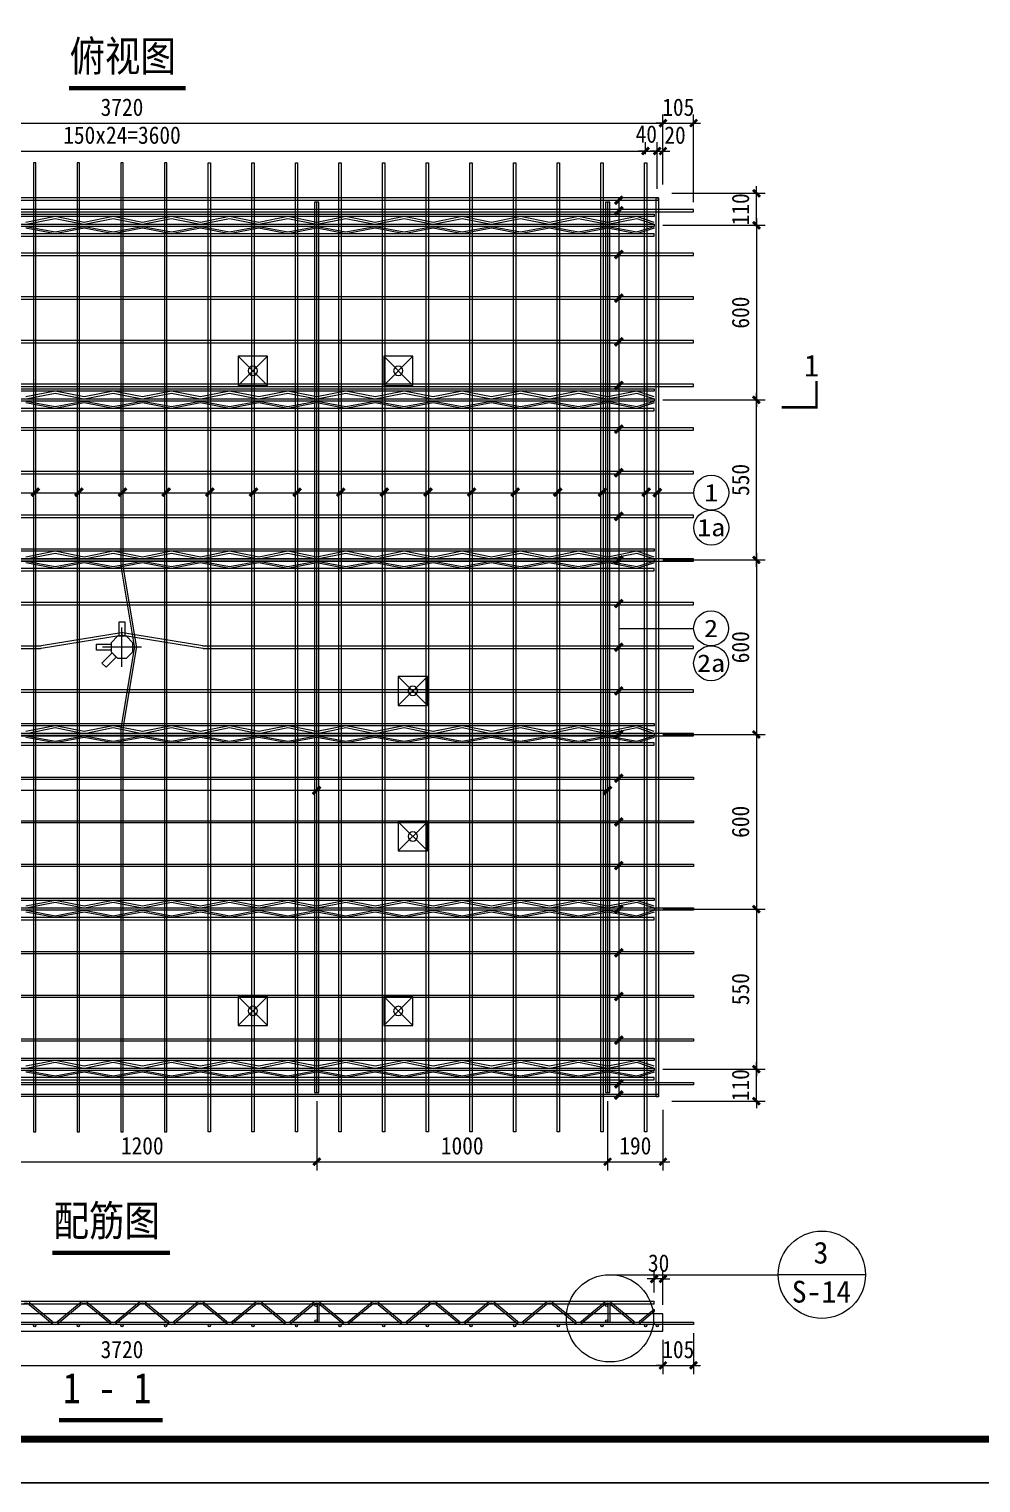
# Model space of a CAD drawing. Header units: millimetres. Extents: x 0 to 31486, y -384 to 8910.
# Drawn here: x 3027 to 6300, y 0 to 4996 of the extents above; entities that cross this region are included whole.
import ezdxf
from ezdxf.enums import TextEntityAlignment as Align

# ---------------------------------------------------------------- set-up
doc = ezdxf.new("R2010")
doc.units = ezdxf.units.MM
doc.linetypes.add('ACAD_ISO10W100', pattern=[18, 12, -3, 0, -3])
for name, color, linetype in [('DBD6X-1##长度', 4, 'Continuous'), ('EQUIP-照明', 3, 'Continuous'), ('S-DETL-TEXT', 7, 'Continuous'), ('YZ-下划线', 1, 'ACAD_ISO10W100'), ('YZ-标题文字', 2, 'Continuous'), ('YZ-索引图号', 3, 'Continuous'), ('图框2', 1, 'Continuous'), ('图框线', 7, 'Continuous'), ('桁架', 4, 'Continuous'), ('钢筋', 7, 'Continuous')]:
    doc.layers.add(name, color=color, linetype=linetype)
for name, color, linetype, lineweight in [('PUB_DIM', 3, 'Continuous', 15), ('YG-标注', 151, 'Continuous', 15), ('YZ-符号', 96, 'Continuous', 9), ('墙板支撑', 7, 'Continuous', 15), ('文字标注', 7, 'Continuous', 15), ('轮廓线', 2, 'Continuous', 13)]:
    doc.layers.add(name, color=color, linetype=linetype, lineweight=lineweight)
doc.styles.add('YG-样式 2', font='simhei.ttf')
doc.styles.add('YZ-样式 1', font='simhei.ttf', dxfattribs={"width": 0.85})
doc.styles.add('YZ-样式 2', font='simhei.ttf', dxfattribs={"width": 0.9})
doc.dimstyles.new('YZ-30', dxfattribs={"dimscale": 30, "dimtxt": 2, "dimasz": 0.8, "dimexe": 1, "dimexo": 1, "dimgap": 0.8, "dimtad": 1, "dimdec": 0, "dimzin": 1, "dimdsep": 46, "dimtxsty": 'YZ-样式 2', "dimblk": 'ARCHTICK', "dimcen": 250, "dimdle": 0.8, "dimclrd": 151, "dimclre": 151, "dimclrt": 7, "dimazin": 0, "dimtfac": 1, "dimtdec": 0, "dimtix": 1, "dimtmove": 2, "dimatfit": 2, "dimldrblk": 'ARCHTICK', "dimfxl": 1, "dimlwd": 9, "dimlwe": 9, "dimarcsym": 0})

# ---------------------------------------------------------------- blocks, each defined once
blk = doc.blocks.new('_ArchTick')
at = {"color": 0, "linetype": 'ByBlock', "const_width": 0.4}
blk.add_lwpolyline([(-0.5, -0.5), (0.5, 0.5)], dxfattribs=at)
blk = doc.blocks.new('*D37')
at = {"layer": 'DBD6X-1##长度', "color": 151, "lineweight": 9, "ltscale": 30, "transparency": 16777216}
for p, q in [((1486.9, 4461.9), (1486.9, 4703)), ((5206.9, 4461.9), (5206.9, 4703)), ((1462.9, 4673), (5230.9, 4673))]:
    blk.add_line(p, q, dxfattribs=at)
at = {"layer": 'Defpoints', "color": 0, "ltscale": 30, "transparency": 16777216}
for p in [(5206.9, 4673), (1486.9, 4431.9), (5206.9, 4431.9)]:
    blk.add_point(p, dxfattribs=at)
at = {"layer": 'DBD6X-1##长度', "color": 151, "lineweight": 9, "ltscale": 30, "transparency": 16777216, "xscale": 24, "yscale": 24, "zscale": 24, "rotation": 180}
blk.add_blockref('_ArchTick', (1486.9, 4673), dxfattribs=at)
at = {"layer": 'DBD6X-1##长度', "color": 151, "lineweight": 9, "ltscale": 30, "transparency": 16777216, "xscale": 24, "yscale": 24, "zscale": 24}
blk.add_blockref('_ArchTick', (5206.9, 4673), dxfattribs=at)
at = {"layer": 'DBD6X-1##长度', "color": 7, "lineweight": 9, "ltscale": 30, "transparency": 16777216, "insert": (3346.9, 4727.4), "char_height": 60, "attachment_point": 5, "style": 'YZ-样式 2'}
blk.add_mtext('3720', dxfattribs=at)
blk = doc.blocks.new('*D38')
at = {"layer": 'Defpoints', "color": 0, "ltscale": 30, "transparency": 16777216}
for p in [(5311.9, 4673), (5206.9, 4431.9), (5311.9, 4371.9)]:
    blk.add_point(p, dxfattribs=at)
at = {"layer": '钢筋', "color": 151, "lineweight": 9, "ltscale": 30, "transparency": 16777216}
for p, q in [((5206.9, 4461.9), (5206.9, 4703)), ((5311.9, 4401.9), (5311.9, 4703)), ((5206.9, 4673), (5182.9, 4673)), ((5206.9, 4673), (5311.9, 4673)), ((5311.9, 4673), (5335.9, 4673))]:
    blk.add_line(p, q, dxfattribs=at)
at = {"layer": '钢筋', "color": 151, "lineweight": 9, "ltscale": 30, "transparency": 16777216, "xscale": 24, "yscale": 24, "zscale": 24}
blk.add_blockref('_ArchTick', (5206.9, 4673), dxfattribs=at)
at = {"layer": '钢筋', "color": 151, "lineweight": 9, "ltscale": 30, "transparency": 16777216, "xscale": 24, "yscale": 24, "zscale": 24, "rotation": 180}
blk.add_blockref('_ArchTick', (5311.9, 4673), dxfattribs=at)
at = {"layer": '钢筋', "color": 7, "ltscale": 30, "transparency": 16777216, "insert": (5259.4, 4727.4), "char_height": 60, "attachment_point": 5, "style": 'YZ-样式 2'}
blk.add_mtext('105', dxfattribs=at)
blk = doc.blocks.new('*D39')
at = {"layer": 'Defpoints', "color": 0, "ltscale": 30, "transparency": 16777216}
for p in [(5186.9, 4577.2), (5146.9, 4536.9), (5186.9, 4416.9)]:
    blk.add_point(p, dxfattribs=at)
at = {"layer": '钢筋', "color": 151, "lineweight": 9, "ltscale": 30, "transparency": 16777216}
for p, q in [((5146.9, 4566.9), (5146.9, 4607.2)), ((5186.9, 4446.9), (5186.9, 4607.2)), ((5146.9, 4577.2), (5122.9, 4577.2)), ((5146.9, 4577.2), (5186.9, 4577.2)), ((5186.9, 4577.2), (5210.9, 4577.2))]:
    blk.add_line(p, q, dxfattribs=at)
at = {"layer": '钢筋', "color": 151, "lineweight": 9, "ltscale": 30, "transparency": 16777216, "xscale": 24, "yscale": 24, "zscale": 24}
blk.add_blockref('_ArchTick', (5146.9, 4577.2), dxfattribs=at)
at = {"layer": '钢筋', "color": 151, "lineweight": 9, "ltscale": 30, "transparency": 16777216, "xscale": 24, "yscale": 24, "zscale": 24, "rotation": 180}
blk.add_blockref('_ArchTick', (5186.9, 4577.2), dxfattribs=at)
at = {"layer": '钢筋', "color": 7, "ltscale": 30, "transparency": 16777216, "insert": (5149.5, 4635.2), "char_height": 60, "attachment_point": 5, "style": 'YZ-样式 2'}
blk.add_mtext('40', dxfattribs=at)
blk = doc.blocks.new('*D40')
at = {"layer": 'Defpoints', "color": 0, "ltscale": 30, "transparency": 16777216}
for p in [(5146.9, 4577.2), (1546.9, 4536.9), (5146.9, 4536.9)]:
    blk.add_point(p, dxfattribs=at)
at = {"layer": '钢筋', "color": 151, "lineweight": 9, "ltscale": 30, "transparency": 16777216}
for p, q in [((1546.9, 4566.9), (1546.9, 4607.2)), ((5146.9, 4566.9), (5146.9, 4607.2)), ((1522.9, 4577.2), (5170.9, 4577.2))]:
    blk.add_line(p, q, dxfattribs=at)
at = {"layer": '钢筋', "color": 151, "lineweight": 9, "ltscale": 30, "transparency": 16777216, "xscale": 24, "yscale": 24, "zscale": 24, "rotation": 180}
blk.add_blockref('_ArchTick', (1546.9, 4577.2), dxfattribs=at)
at = {"layer": '钢筋', "color": 151, "lineweight": 9, "ltscale": 30, "transparency": 16777216, "xscale": 24, "yscale": 24, "zscale": 24}
blk.add_blockref('_ArchTick', (5146.9, 4577.2), dxfattribs=at)
at = {"layer": '钢筋', "color": 7, "ltscale": 30, "transparency": 16777216, "insert": (3346.9, 4631.5), "char_height": 60, "attachment_point": 5, "style": 'YZ-样式 2'}
blk.add_mtext('150x24=3600', dxfattribs=at)
blk = doc.blocks.new('*D41')
at = {"layer": 'Defpoints', "color": 0, "ltscale": 30, "transparency": 16777216}
for p in [(5176.9, 4321.9), (5176.9, 3721.9), (5528, 3721.9)]:
    blk.add_point(p, dxfattribs=at)
at = {"layer": 'YG-标注', "color": 151, "lineweight": 9, "ltscale": 30, "transparency": 16777216}
for p, q in [((5206.9, 4321.9), (5558, 4321.9)), ((5528, 4345.9), (5528, 3697.9)), ((5206.9, 3721.9), (5558, 3721.9))]:
    blk.add_line(p, q, dxfattribs=at)
at = {"layer": 'YG-标注', "color": 151, "lineweight": 9, "ltscale": 30, "transparency": 16777216, "xscale": 24, "yscale": 24, "zscale": 24}
for p, rotation in [((5528, 4321.9), 90), ((5528, 3721.9), 270)]:
    blk.add_blockref('_ArchTick', p, dxfattribs=dict(at, rotation=rotation))
at = {"layer": 'YG-标注', "color": 7, "lineweight": 9, "ltscale": 30, "transparency": 16777216, "insert": (5473.6, 4021.9), "char_height": 60, "attachment_point": 5, "rotation": 90, "style": 'YZ-样式 2'}
blk.add_mtext('600', dxfattribs=at)
blk = doc.blocks.new('*D42')
at = {"layer": 'Defpoints', "color": 0, "ltscale": 30, "transparency": 16777216}
for p in [(5176.9, 1421.9), (5528, 1421.9), (5206.9, 1311.9)]:
    blk.add_point(p, dxfattribs=at)
at = {"layer": '钢筋', "color": 151, "lineweight": 9, "ltscale": 30, "transparency": 16777216}
for p, q in [((5206.9, 1421.9), (5558, 1421.9)), ((5528, 1421.9), (5528, 1445.9)), ((5528, 1311.9), (5528, 1421.9)), ((5236.9, 1311.9), (5558, 1311.9)), ((5528, 1311.9), (5528, 1287.9))]:
    blk.add_line(p, q, dxfattribs=at)
at = {"layer": '钢筋', "color": 151, "lineweight": 9, "ltscale": 30, "transparency": 16777216, "xscale": 24, "yscale": 24, "zscale": 24}
for p, rotation in [((5528, 1421.9), 270), ((5528, 1311.9), 90)]:
    blk.add_blockref('_ArchTick', p, dxfattribs=dict(at, rotation=rotation))
at = {"layer": '钢筋', "color": 7, "ltscale": 30, "transparency": 16777216, "insert": (5473.6, 1366.9), "char_height": 60, "attachment_point": 5, "rotation": 90, "style": 'YZ-样式 2'}
blk.add_mtext('110', dxfattribs=at)
blk = doc.blocks.new('*D43')
at = {"layer": 'Defpoints', "color": 0, "ltscale": 30, "transparency": 16777216}
for p in [(5176.9, 3171.9), (5176.9, 2571.9), (5528, 2571.9)]:
    blk.add_point(p, dxfattribs=at)
at = {"layer": '钢筋', "color": 151, "lineweight": 9, "ltscale": 30, "transparency": 16777216}
for p, q in [((5206.9, 3171.9), (5558, 3171.9)), ((5528, 3195.9), (5528, 2547.9)), ((5206.9, 2571.9), (5558, 2571.9))]:
    blk.add_line(p, q, dxfattribs=at)
at = {"layer": '钢筋', "color": 151, "lineweight": 9, "ltscale": 30, "transparency": 16777216, "xscale": 24, "yscale": 24, "zscale": 24}
for p, rotation in [((5528, 3171.9), 90), ((5528, 2571.9), 270)]:
    blk.add_blockref('_ArchTick', p, dxfattribs=dict(at, rotation=rotation))
at = {"layer": '钢筋', "color": 7, "ltscale": 30, "transparency": 16777216, "insert": (5473.6, 2871.9), "char_height": 60, "attachment_point": 5, "rotation": 90, "style": 'YZ-样式 2'}
blk.add_mtext('600', dxfattribs=at)
blk = doc.blocks.new('*D44')
at = {"layer": 'Defpoints', "color": 0, "ltscale": 30, "transparency": 16777216}
for p in [(5176.9, 2571.9), (5176.9, 1971.9), (5528, 1971.9)]:
    blk.add_point(p, dxfattribs=at)
at = {"layer": '钢筋', "color": 151, "lineweight": 9, "ltscale": 30, "transparency": 16777216}
for p, q in [((5206.9, 2571.9), (5558, 2571.9)), ((5528, 2595.9), (5528, 1947.9)), ((5206.9, 1971.9), (5558, 1971.9))]:
    blk.add_line(p, q, dxfattribs=at)
at = {"layer": '钢筋', "color": 151, "lineweight": 9, "ltscale": 30, "transparency": 16777216, "xscale": 24, "yscale": 24, "zscale": 24}
for p, rotation in [((5528, 2571.9), 90), ((5528, 1971.9), 270)]:
    blk.add_blockref('_ArchTick', p, dxfattribs=dict(at, rotation=rotation))
at = {"layer": '钢筋', "color": 7, "ltscale": 30, "transparency": 16777216, "insert": (5473.6, 2271.9), "char_height": 60, "attachment_point": 5, "rotation": 90, "style": 'YZ-样式 2'}
blk.add_mtext('600', dxfattribs=at)
blk = doc.blocks.new('*D45')
at = {"layer": 'Defpoints', "color": 0, "ltscale": 30, "transparency": 16777216}
for p in [(5176.9, 1971.9), (5176.9, 1421.9), (5528, 1421.9)]:
    blk.add_point(p, dxfattribs=at)
at = {"layer": '钢筋', "color": 151, "lineweight": 9, "ltscale": 30, "transparency": 16777216}
for p, q in [((5206.9, 1971.9), (5558, 1971.9)), ((5528, 1995.9), (5528, 1397.9)), ((5206.9, 1421.9), (5558, 1421.9))]:
    blk.add_line(p, q, dxfattribs=at)
at = {"layer": '钢筋', "color": 151, "lineweight": 9, "ltscale": 30, "transparency": 16777216, "xscale": 24, "yscale": 24, "zscale": 24}
for p, rotation in [((5528, 1971.9), 90), ((5528, 1421.9), 270)]:
    blk.add_blockref('_ArchTick', p, dxfattribs=dict(at, rotation=rotation))
at = {"layer": '钢筋', "color": 7, "ltscale": 30, "transparency": 16777216, "insert": (5473.6, 1696.9), "char_height": 60, "attachment_point": 5, "rotation": 90, "style": 'YZ-样式 2'}
blk.add_mtext('550', dxfattribs=at)
blk = doc.blocks.new('*D46')
at = {"layer": 'Defpoints', "color": 0, "ltscale": 30, "transparency": 16777216}
for p in [(5206.9, 4431.9), (5528, 4431.9), (5176.9, 4321.9)]:
    blk.add_point(p, dxfattribs=at)
at = {"layer": '钢筋', "color": 151, "lineweight": 9, "ltscale": 30, "transparency": 16777216}
for p, q in [((5528, 4431.9), (5528, 4455.9)), ((5236.9, 4431.9), (5558, 4431.9)), ((5528, 4321.9), (5528, 4431.9)), ((5206.9, 4321.9), (5558, 4321.9)), ((5528, 4321.9), (5528, 4297.9))]:
    blk.add_line(p, q, dxfattribs=at)
at = {"layer": '钢筋', "color": 151, "lineweight": 9, "ltscale": 30, "transparency": 16777216, "xscale": 24, "yscale": 24, "zscale": 24}
for p, rotation in [((5528, 4431.9), 270), ((5528, 4321.9), 90)]:
    blk.add_blockref('_ArchTick', p, dxfattribs=dict(at, rotation=rotation))
at = {"layer": '钢筋', "color": 7, "ltscale": 30, "transparency": 16777216, "insert": (5473.6, 4376.9), "char_height": 60, "attachment_point": 5, "rotation": 90, "style": 'YZ-样式 2'}
blk.add_mtext('110', dxfattribs=at)
blk = doc.blocks.new('A$C7C4453D7')
at = {"color": 3, "lineweight": 15, "xscale": -80, "yscale": 80, "zscale": 80, "rotation": 180}
blk.add_blockref('_ArchTick', (0, 0), dxfattribs=at)
blk = doc.blocks.new('*D50')
at = {"layer": 'Defpoints', "color": 0, "ltscale": 30, "transparency": 16777216}
for p in [(5206.9, 4577.2), (5186.9, 4416.9), (5206.9, 4431.9)]:
    blk.add_point(p, dxfattribs=at)
at = {"layer": '钢筋', "color": 151, "lineweight": 9, "ltscale": 30, "transparency": 16777216}
for p, q in [((5186.9, 4446.9), (5186.9, 4607.2)), ((5206.9, 4461.9), (5206.9, 4607.2)), ((5186.9, 4577.2), (5162.9, 4577.2)), ((5186.9, 4577.2), (5206.9, 4577.2)), ((5206.9, 4577.2), (5230.9, 4577.2))]:
    blk.add_line(p, q, dxfattribs=at)
at = {"layer": '钢筋', "color": 151, "lineweight": 9, "ltscale": 30, "transparency": 16777216, "xscale": 24, "yscale": 24, "zscale": 24}
blk.add_blockref('_ArchTick', (5186.9, 4577.2), dxfattribs=at)
at = {"layer": '钢筋', "color": 151, "lineweight": 9, "ltscale": 30, "transparency": 16777216, "xscale": 24, "yscale": 24, "zscale": 24, "rotation": 180}
blk.add_blockref('_ArchTick', (5206.9, 4577.2), dxfattribs=at)
at = {"layer": '钢筋', "color": 7, "ltscale": 30, "transparency": 16777216, "insert": (5248.2, 4631.5), "char_height": 60, "attachment_point": 5, "style": 'YZ-样式 2'}
blk.add_mtext('20', dxfattribs=at)
blk = doc.blocks.new('A$C04E44E2E')
at = {"layer": '桁架', "color": 4, "lineweight": 9}
for p, q in [((-3660, 38), (0, 38)), ((0, 30), (-3660, 30)), ((-3660, 4), (0, 4)), ((-2060, 30), (-2160, 10)), ((-2159.1, 4), (-2060, 23.7)), ((-1960, 10), (-2060, 30)), ((-2060, 23.7), (-1960.9, 4)), ((-1960.9, 4), (-1959.3, 4)), ((-1860, 30), (-1960, 10)), ((-1959.3, 4), (-1860, 23.7)), ((-1760, 10), (-1860, 30)), ((-1860, 23.7), (-1760.9, 4)), ((-1760.9, 4), (-1759.1, 4)), ((-1660, 30), (-1760, 10)), ((-1759.1, 4), (-1660, 23.7)), ((-1560, 10), (-1660, 30)), ((-1660, 23.7), (-1560.9, 4)), ((-1560.9, 4), (-1559.1, 4)), ((-1460, 30), (-1560, 10)), ((-1559.1, 4), (-1460, 23.7)), ((-1360, 10), (-1460, 30)), ((-1460, 23.7), (-1360.9, 4)), ((-1360.9, 4), (-1359.1, 4)), ((-1260, 30), (-1360, 10)), ((-1359.1, 4), (-1260, 23.7)), ((-1160, 10), (-1260, 30)), ((-1260, 23.7), (-1160.9, 4)), ((-1160.9, 4), (-1159.1, 4)), ((-1160.9, 4), (-1159.3, 4)), ((-1060, 30), (-1160, 10)), ((-1159.1, 4), (-1060, 23.7)), ((-960, 10), (-1060, 30)), ((-1060, 23.7), (-960.9, 4)), ((-960.9, 4), (-959.1, 4)), ((-960.9, 4), (-959.1, 4)), ((-960.9, 4), (-959.3, 4)), ((-860, 30), (-960, 10)), ((-959.1, 4), (-860, 23.7)), ((-760, 10), (-860, 30)), ((-860, 23.7), (-760.9, 4)), ((-760.9, 4), (-759.1, 4)), ((-660, 30), (-760, 10)), ((-759.1, 4), (-660, 23.7)), ((-560, 10), (-660, 30)), ((-660, 23.7), (-560.9, 4)), ((-560.9, 4), (-559.1, 4)), ((-460, 30), (-560, 10)), ((-559.1, 4), (-460, 23.7)), ((-360, 10), (-460, 30)), ((-460, 23.7), (-360.9, 4)), ((-360.9, 4), (-359.1, 4)), ((-260, 30), (-360, 10)), ((-359.1, 4), (-260, 23.7)), ((-160, 10), (-260, 30)), ((-260, 23.7), (-160.9, 4)), ((-160.9, 4), (-159.1, 4)), ((-60, 30), (-160, 10)), ((-159.1, 4), (-60, 23.7)), ((0.2, 10), (-60, 30)), ((-60, 23.7), (-0.7, 4)), ((0, 38), (0, 30)), ((0, 4), (0, -4)), ((0, -4), (-3660, -4)), ((0, -29), (-3660, -29)), ((-3660, -37), (0, -37)), ((-2060, -29), (-2160, -10)), ((-2159.1, -4), (-2060, -22.7)), ((-2060, -22.7), (-1960.9, -4)), ((-1960, -10), (-2060, -29)), ((-1960.9, -4), (-1959.3, -4)), ((-1860, -29), (-1960, -10)), ((-1959.3, -4), (-1860, -22.7)), ((-1860, -22.7), (-1760.9, -4)), ((-1760, -10), (-1860, -29)), ((-1760.9, -4), (-1759.1, -4)), ((-1660, -29), (-1760, -10)), ((-1759.1, -4), (-1660, -22.7)), ((-1660, -22.7), (-1560.9, -4)), ((-1560, -10), (-1660, -29)), ((-1560.9, -4), (-1559.1, -4)), ((-1460, -29), (-1560, -10)), ((-1559.1, -4), (-1460, -22.7)), ((-1460, -22.7), (-1360.9, -4)), ((-1360, -10), (-1460, -29)), ((-1360.9, -4), (-1359.1, -4)), ((-1260, -29), (-1360, -10)), ((-1359.1, -4), (-1260, -22.7)), ((-1260, -22.7), (-1160.9, -4)), ((-1160, -10), (-1260, -29)), ((-1160.9, -4), (-1159.1, -4)), ((-1160.9, -4), (-1159.3, -4)), ((-1060, -29), (-1160, -10)), ((-1159.1, -4), (-1060, -22.7)), ((-1060, -22.7), (-960.9, -4)), ((-960, -10), (-1060, -29)), ((-960.9, -4), (-959.1, -4)), ((-960.9, -4), (-959.1, -4)), ((-960.9, -4), (-959.3, -4)), ((-860, -29), (-960, -10)), ((-959.1, -4), (-860, -22.7)), ((-860, -22.7), (-760.9, -4)), ((-760, -10), (-860, -29)), ((-760.9, -4), (-759.1, -4)), ((-660, -29), (-760, -10)), ((-759.1, -4), (-660, -22.7)), ((-660, -22.7), (-560.9, -4)), ((-560, -10), (-660, -29)), ((-560.9, -4), (-559.1, -4)), ((-460, -29), (-560, -10)), ((-559.1, -4), (-460, -22.7)), ((-460, -22.7), (-360.9, -4)), ((-360, -10), (-460, -29)), ((-360.9, -4), (-359.1, -4)), ((-260, -29), (-360, -10)), ((-359.1, -4), (-260, -22.7)), ((-260, -22.7), (-160.9, -4)), ((-160, -10), (-260, -29)), ((-160.9, -4), (-159.1, -4)), ((-60, -29), (-160, -10)), ((-159.1, -4), (-60, -22.7)), ((-60, -22.7), (-0.7, -4)), ((0.2, -10), (-60, -29)), ((0, -37), (0, -29))]:
    blk.add_line(p, q, dxfattribs=at)
blk = doc.blocks.new('*D51')
at = {"layer": 'Defpoints', "color": 0, "ltscale": 30, "transparency": 16777216}
for p in [(5176.9, 3721.9), (5528, 3721.9), (5176.9, 3171.9)]:
    blk.add_point(p, dxfattribs=at)
at = {"layer": 'YG-标注', "color": 151, "lineweight": 9, "ltscale": 30, "transparency": 16777216}
for p, q in [((5206.9, 3721.9), (5558, 3721.9)), ((5528, 3147.9), (5528, 3745.9)), ((5206.9, 3171.9), (5558, 3171.9))]:
    blk.add_line(p, q, dxfattribs=at)
at = {"layer": 'YG-标注', "color": 151, "lineweight": 9, "ltscale": 30, "transparency": 16777216, "xscale": 24, "yscale": 24, "zscale": 24}
for p, rotation in [((5528, 3721.9), 90), ((5528, 3171.9), 270)]:
    blk.add_blockref('_ArchTick', p, dxfattribs=dict(at, rotation=rotation))
at = {"layer": 'YG-标注', "color": 7, "ltscale": 30, "transparency": 16777216, "insert": (5473.6, 3446.9), "char_height": 60, "attachment_point": 5, "rotation": 90, "style": 'YZ-样式 2'}
blk.add_mtext('550', dxfattribs=at)
blk = doc.blocks.new('A$C0ABE7B75')
at = {"layer": '钢筋', "color": 4, "lineweight": 13}
for points in [[(-7.3, 0), (7.2, 0), (7.2, 3000), (7.2, 3060), (-7.3, 3060)], [(-7.3, 3060), (-7.3, 3060), (-7.3, 0)], [(-0.8, 3060), (-0.8, 3000), (-0.8, 0)]]:
    blk.add_lwpolyline(points, dxfattribs=at)
blk = doc.blocks.new('*D70')
at = {"layer": 'Defpoints', "color": 0, "ltscale": 30, "transparency": 16777216}
for p in [(2816.6, 1341.9), (4016.6, 1341.9), (4016.6, 1104)]:
    blk.add_point(p, dxfattribs=at)
at = {"layer": 'YG-标注', "color": 151, "lineweight": 9, "ltscale": 30, "transparency": 16777216}
for p, q in [((2816.6, 1311.9), (2816.6, 1074)), ((4016.6, 1311.9), (4016.6, 1074)), ((2792.6, 1104), (4040.6, 1104))]:
    blk.add_line(p, q, dxfattribs=at)
at = {"layer": 'YG-标注', "color": 151, "lineweight": 9, "ltscale": 30, "transparency": 16777216, "xscale": 24, "yscale": 24, "zscale": 24, "rotation": 180}
blk.add_blockref('_ArchTick', (2816.6, 1104), dxfattribs=at)
at = {"layer": 'YG-标注', "color": 151, "lineweight": 9, "ltscale": 30, "transparency": 16777216, "xscale": 24, "yscale": 24, "zscale": 24}
blk.add_blockref('_ArchTick', (4016.6, 1104), dxfattribs=at)
at = {"layer": 'YG-标注', "color": 7, "ltscale": 30, "transparency": 16777216, "insert": (3416.6, 1158.4), "char_height": 60, "attachment_point": 5, "style": 'YZ-样式 2'}
blk.add_mtext('1200', dxfattribs=at)
blk = doc.blocks.new('*D71')
at = {"layer": 'Defpoints', "color": 0, "ltscale": 30, "transparency": 16777216}
for p in [(4016.6, 1341.9), (5016.6, 1341.9), (5016.6, 1104)]:
    blk.add_point(p, dxfattribs=at)
at = {"layer": 'YG-标注', "color": 151, "lineweight": 9, "ltscale": 30, "transparency": 16777216}
for p, q in [((4016.6, 1311.9), (4016.6, 1074)), ((5016.6, 1311.9), (5016.6, 1074)), ((3992.6, 1104), (5040.6, 1104))]:
    blk.add_line(p, q, dxfattribs=at)
at = {"layer": 'YG-标注', "color": 151, "lineweight": 9, "ltscale": 30, "transparency": 16777216, "xscale": 24, "yscale": 24, "zscale": 24, "rotation": 180}
blk.add_blockref('_ArchTick', (4016.6, 1104), dxfattribs=at)
at = {"layer": 'YG-标注', "color": 151, "lineweight": 9, "ltscale": 30, "transparency": 16777216, "xscale": 24, "yscale": 24, "zscale": 24}
blk.add_blockref('_ArchTick', (5016.6, 1104), dxfattribs=at)
at = {"layer": 'YG-标注', "color": 7, "ltscale": 30, "transparency": 16777216, "insert": (4516.6, 1158.4), "char_height": 60, "attachment_point": 5, "style": 'YZ-样式 2'}
blk.add_mtext('1000', dxfattribs=at)
blk = doc.blocks.new('*D72')
at = {"layer": 'Defpoints', "color": 0, "ltscale": 30, "transparency": 16777216}
for p in [(5016.6, 1341.9), (5206.9, 1311.9), (5206.9, 1104)]:
    blk.add_point(p, dxfattribs=at)
at = {"layer": 'YG-标注', "color": 151, "lineweight": 9, "ltscale": 30, "transparency": 16777216}
for p, q in [((5016.6, 1311.9), (5016.6, 1074)), ((5206.9, 1281.9), (5206.9, 1074)), ((4992.6, 1104), (5230.9, 1104))]:
    blk.add_line(p, q, dxfattribs=at)
at = {"layer": 'YG-标注', "color": 151, "lineweight": 9, "ltscale": 30, "transparency": 16777216, "xscale": 24, "yscale": 24, "zscale": 24, "rotation": 180}
blk.add_blockref('_ArchTick', (5016.6, 1104), dxfattribs=at)
at = {"layer": 'YG-标注', "color": 151, "lineweight": 9, "ltscale": 30, "transparency": 16777216, "xscale": 24, "yscale": 24, "zscale": 24}
blk.add_blockref('_ArchTick', (5206.9, 1104), dxfattribs=at)
at = {"layer": 'YG-标注', "color": 7, "ltscale": 30, "transparency": 16777216, "insert": (5111.8, 1158.4), "char_height": 60, "attachment_point": 5, "style": 'YZ-样式 2'}
blk.add_mtext('190', dxfattribs=at)
blk = doc.blocks.new('*D81')
at = {"layer": 'Defpoints', "color": 0, "ltscale": 30, "transparency": 16777216}
for p in [(1486.9, 521.5), (5206.9, 521.5), (5206.9, 404)]:
    blk.add_point(p, dxfattribs=at)
at = {"layer": 'YG-标注', "color": 151, "lineweight": 9, "ltscale": 30, "transparency": 16777216}
for p, q in [((1486.9, 491.5), (1486.9, 374)), ((5206.9, 491.5), (5206.9, 374)), ((1462.9, 404), (5230.9, 404))]:
    blk.add_line(p, q, dxfattribs=at)
at = {"layer": 'YG-标注', "color": 151, "lineweight": 9, "ltscale": 30, "transparency": 16777216, "xscale": 24, "yscale": 24, "zscale": 24, "rotation": 180}
blk.add_blockref('_ArchTick', (1486.9, 404), dxfattribs=at)
at = {"layer": 'YG-标注', "color": 151, "lineweight": 9, "ltscale": 30, "transparency": 16777216, "xscale": 24, "yscale": 24, "zscale": 24}
blk.add_blockref('_ArchTick', (5206.9, 404), dxfattribs=at)
at = {"layer": 'YG-标注', "color": 7, "lineweight": 9, "ltscale": 30, "transparency": 16777216, "insert": (3346.9, 458.3), "char_height": 60, "attachment_point": 5, "style": 'YZ-样式 2'}
blk.add_mtext('3720', dxfattribs=at)
blk = doc.blocks.new('*D82')
at = {"layer": 'Defpoints', "color": 0, "ltscale": 30, "transparency": 16777216}
for p in [(5206.9, 521.5), (5311.9, 544.5), (5311.9, 404)]:
    blk.add_point(p, dxfattribs=at)
at = {"layer": 'YG-标注', "color": 151, "lineweight": 9, "ltscale": 30, "transparency": 16777216}
for p, q in [((5311.9, 514.5), (5311.9, 374)), ((5206.9, 491.5), (5206.9, 374)), ((5206.9, 404), (5182.9, 404)), ((5206.9, 404), (5311.9, 404)), ((5311.9, 404), (5335.9, 404))]:
    blk.add_line(p, q, dxfattribs=at)
at = {"layer": 'YG-标注', "color": 151, "lineweight": 9, "ltscale": 30, "transparency": 16777216, "xscale": 24, "yscale": 24, "zscale": 24}
blk.add_blockref('_ArchTick', (5206.9, 404), dxfattribs=at)
at = {"layer": 'YG-标注', "color": 151, "lineweight": 9, "ltscale": 30, "transparency": 16777216, "xscale": 24, "yscale": 24, "zscale": 24, "rotation": 180}
blk.add_blockref('_ArchTick', (5311.9, 404), dxfattribs=at)
at = {"layer": 'YG-标注', "color": 7, "lineweight": 9, "ltscale": 30, "transparency": 16777216, "insert": (5259.4, 458.3), "char_height": 60, "attachment_point": 5, "style": 'YZ-样式 2'}
blk.add_mtext('105', dxfattribs=at)
blk = doc.blocks.new('*D83')
at = {"layer": 'Defpoints', "color": 0, "ltscale": 30, "transparency": 16777216}
for p in [(5176.9, 700.9), (5176.9, 624.6), (5206.9, 581.5)]:
    blk.add_point(p, dxfattribs=at)
at = {"layer": 'YG-标注', "color": 151, "lineweight": 9, "ltscale": 30, "transparency": 16777216}
for p, q in [((5176.9, 700.9), (5152.9, 700.9)), ((5176.9, 654.6), (5176.9, 730.9)), ((5206.9, 700.9), (5176.9, 700.9)), ((5206.9, 611.5), (5206.9, 730.9)), ((5206.9, 700.9), (5230.9, 700.9))]:
    blk.add_line(p, q, dxfattribs=at)
at = {"layer": 'YG-标注', "color": 151, "lineweight": 9, "ltscale": 30, "transparency": 16777216, "xscale": 24, "yscale": 24, "zscale": 24}
blk.add_blockref('_ArchTick', (5176.9, 700.9), dxfattribs=at)
at = {"layer": 'YG-标注', "color": 151, "lineweight": 9, "ltscale": 30, "transparency": 16777216, "xscale": 24, "yscale": 24, "zscale": 24, "rotation": 180}
blk.add_blockref('_ArchTick', (5206.9, 700.9), dxfattribs=at)
at = {"layer": 'YG-标注', "color": 7, "lineweight": 9, "ltscale": 30, "transparency": 16777216, "insert": (5191.9, 755.3), "char_height": 60, "attachment_point": 5, "style": 'YZ-样式 2'}
blk.add_mtext('30', dxfattribs=at)
blk = doc.blocks.new('A$C184909A8')
at = {"layer": '桁架', "color": 4, "lineweight": 9}
for p, q in [((-6.5, 0), (-6.5, -62.1)), ((0, 0), (0, -62.1))]:
    blk.add_line(p, q, dxfattribs=at)
for centre in [(-10.5, -4), (-10.5, -58.1)]:
    blk.add_circle(centre, 4, dxfattribs=at)
blk = doc.blocks.new('A$C6C6A476D')
at = {"layer": '墙板支撑', "color": 6, "ltscale": 30}
for p, q in [((50, 50), (-50, -50)), ((-50, 50), (50, -50))]:
    blk.add_line(p, q, dxfattribs=at)
blk.add_lwpolyline([(-50, 50), (50, 50), (50, -50), (-50, -50)], close=True, dxfattribs=at)
blk.add_circle((0, 0), 16, dxfattribs=at)
blk = doc.blocks.new('A$C35D967A2')
at = {"layer": '墙板支撑', "color": 0, "ltscale": 30}
for p in [(50, 50), (550, 50)]:
    blk.add_blockref('A$C6C6A476D', p, dxfattribs=at)

msp = doc.modelspace()

# ---------------------------------------------------------------- linework, layer by layer
at = {"layer": 'EQUIP-照明', "color": 2, "lineweight": 15}
for p, q in [((3346.9, 2804.4), (3346.9, 2939.4)), ((3414.4, 2871.9), (3279.4, 2871.9))]:
    msp.add_line(p, q, dxfattribs=at)
for points in [[(3356.9, 2959.4), (3356.9, 2909.4), (3336.9, 2909.4), (3336.9, 2959.4)], [(3384.4, 2887.4), (3362.4, 2909.4), (3331.4, 2909.4), (3309.4, 2887.4), (3309.4, 2856.4), (3331.4, 2834.4), (3362.4, 2834.4), (3384.4, 2856.4)], [(3259.4, 2881.9), (3309.4, 2881.9), (3309.4, 2861.9), (3259.4, 2861.9)], [(3292.1, 2802.9), (3327.4, 2838.3), (3313.3, 2852.4), (3277.9, 2817.1)]]:
    msp.add_lwpolyline(points, close=True, dxfattribs=at)
at = {"layer": 'PUB_DIM', "color": 1, "const_width": 9}
msp.add_lwpolyline([(5734.6, 3786.8), (5734.6, 3696.8), (5614.6, 3696.8)], dxfattribs=at)
at = {"layer": 'YZ-下划线', "color": 1, "linetype": 'ByBlock', "const_width": 15}
for points in [[(3164.8, 4792.8), (3565.4, 4792.8)], [(3107.6, 790.6), (3512, 790.6)], [(3130, 215.6), (3486.8, 215.6)]]:
    msp.add_lwpolyline(points, dxfattribs=at)
at = {"layer": 'YZ-符号', "color": 3, "lineweight": 13}
for p, q in [((5055.5, 4415.9), (5055.5, 1327.9)), ((1512.9, 3402.9), (5312.8, 3402.9)), ((5055.5, 2936.7), (5312.3, 2936.7))]:
    msp.add_line(p, q, dxfattribs=at)
at = {"layer": 'YZ-符号', "color": 3}
msp.add_line((5015.9, 2380), (1351.4, 2380), dxfattribs=at)
at = {"layer": 'YZ-符号', "color": 1, "lineweight": 13, "ltscale": 100}
msp.add_line((5018, 715.5), (5603.1, 715.5), dxfattribs=at)
at = {"layer": 'YZ-符号', "color": 1, "ltscale": 100}
msp.add_line((5903.1, 715.5), (5603.1, 715.5), dxfattribs=at)
at = {"layer": 'YZ-符号', "color": 3}
for centre in [(5372.8, 3402.9), (5372.8, 3282.9), (5372.3, 2936.7), (5372.3, 2816.7)]:
    msp.add_circle(centre, 60, dxfattribs=at)
at = {"layer": 'YZ-符号', "color": 1, "ltscale": 100}
for centre in [(5753.1, 715.5), (5024.6, 565.6)]:
    msp.add_circle(centre, 150, dxfattribs=at)
at = {"layer": '图框2', "color": 1}
msp.add_lwpolyline([(0, 0), (0, 8910), (12600, 8910), (12600, 0)], close=True, dxfattribs=at)
at = {"layer": '图框线', "const_width": 24}
msp.add_lwpolyline([(300, 8760), (12450, 8760), (12450, 150), (300, 150)], close=True, dxfattribs=at)
at = {"layer": '桁架', "color": 4, "lineweight": 9}
for p, q in [((1516.9, 624.6), (5176.9, 624.6)), ((5176.9, 614.6), (1516.9, 614.6)), ((3027.4, 620.8), (3106.7, 555.4)), ((3027.4, 613.5), (3106.9, 547.9)), ((3206.8, 621), (3126.7, 555.3)), ((3206.7, 613.6), (3127.2, 548.2)), ((3227.4, 620.8), (3306.7, 555.4)), ((3227.4, 613.5), (3306.9, 547.9)), ((3406.8, 621), (3326.7, 555.3)), ((3406.7, 613.6), (3327.2, 548.2)), ((3427.4, 620.8), (3506.7, 555.4)), ((3427.4, 613.5), (3506.9, 547.9)), ((3606.8, 621), (3526.7, 555.3)), ((3606.7, 613.6), (3527.2, 548.2)), ((3627.4, 620.8), (3706.7, 555.4)), ((3627.4, 613.5), (3706.9, 547.9)), ((3806.8, 621), (3726.7, 555.3)), ((3806.7, 613.6), (3727.2, 548.2)), ((3827.4, 620.8), (3906.7, 555.4)), ((3827.4, 613.5), (3906.9, 547.9)), ((4006.8, 621), (3926.7, 555.3)), ((4006.7, 613.6), (3927.2, 548.2)), ((4027.4, 620.8), (4106.7, 555.4)), ((4027.4, 613.5), (4106.9, 547.9)), ((4206.8, 621), (4126.7, 555.3)), ((4206.7, 613.6), (4127.2, 548.2)), ((4227.4, 620.8), (4306.7, 555.4)), ((4227.4, 613.5), (4306.9, 547.9)), ((4406.8, 621), (4326.7, 555.3)), ((4406.7, 613.6), (4327.2, 548.2)), ((4427.4, 620.8), (4506.7, 555.4)), ((4427.4, 613.5), (4506.9, 547.9)), ((4606.8, 621), (4526.7, 555.3)), ((4606.7, 613.6), (4527.2, 548.2)), ((4627.4, 620.8), (4706.7, 555.4)), ((4627.4, 613.5), (4706.9, 547.9)), ((4806.8, 621), (4726.7, 555.3)), ((4806.7, 613.6), (4727.2, 548.2)), ((4827.4, 620.8), (4906.7, 555.4)), ((4827.4, 613.5), (4906.9, 547.9)), ((5006.8, 621), (4926.7, 555.3)), ((5006.7, 613.6), (4927.2, 548.2)), ((5027.4, 620.8), (5106.7, 555.4)), ((5027.4, 613.5), (5106.9, 547.9)), ((5176.9, 614.6), (5176.9, 624.6)), ((1516.9, 552.5), (5176.9, 552.5)), ((5176.9, 596.4), (5126.7, 555.3)), ((5176.9, 589), (5127.2, 548.2)), ((5176.9, 596.4), (5176.9, 589)), ((5176.9, 552.5), (5176.9, 544.5)), ((5176.9, 544.5), (1516.9, 544.5))]:
    msp.add_line(p, q, dxfattribs=at)
for centre, radius, start, end in [((3017, 600.7), 16.5, 50.8447, 128.6685), ((3217, 600.7), 16.5, 50.8447, 128.6685), ((3217, 608.4), 16.2, 50.127, 128.9467), ((3417, 600.7), 16.5, 50.8447, 128.6685), ((3417, 608.4), 16.2, 50.127, 128.9467), ((3617, 600.7), 16.5, 50.8447, 128.6685), ((3617, 608.4), 16.2, 50.127, 128.9467), ((3817, 600.7), 16.5, 50.8447, 128.6685), ((3817, 608.4), 16.2, 50.127, 128.9467), ((4017, 600.7), 16.5, 50.8447, 128.6685), ((4017, 608.4), 16.2, 50.127, 128.9467), ((4217, 600.7), 16.5, 50.8447, 128.6685), ((4217, 608.4), 16.2, 50.127, 128.9467), ((4417, 600.7), 16.5, 50.8447, 128.6685), ((4417, 608.4), 16.2, 50.127, 128.9467), ((4617, 600.7), 16.5, 50.8447, 128.6685), ((4617, 608.4), 16.2, 50.127, 128.9467), ((4817, 600.7), 16.5, 50.8447, 128.6685), ((4817, 608.4), 16.2, 50.127, 128.9467), ((5017, 600.7), 16.5, 50.8447, 128.6685), ((5017, 608.4), 16.2, 50.127, 128.9467), ((3116.7, 568.4), 16.5, 232.4949, 308.5712), ((3316.7, 568.4), 16.5, 232.4949, 308.5712), ((3516.7, 568.4), 16.5, 232.4949, 308.5712), ((3716.7, 568.4), 16.5, 232.4949, 308.5712), ((3916.7, 568.4), 16.5, 232.4949, 308.5712), ((4116.7, 568.4), 16.5, 232.4949, 308.5712), ((4316.7, 568.4), 16.5, 232.4949, 308.5712), ((4516.7, 568.4), 16.5, 232.4949, 308.5712), ((4716.7, 568.4), 16.5, 232.4949, 308.5712), ((4916.7, 568.4), 16.5, 232.4949, 308.5712), ((5116.7, 568.4), 16.5, 232.4949, 308.5712), ((3116.9, 561), 16.5, 232.5315, 308.6383), ((3316.9, 561), 16.5, 232.5315, 308.6383), ((3516.9, 561), 16.5, 232.5315, 308.6383), ((3716.9, 561), 16.5, 232.5315, 308.6383), ((3916.9, 561), 16.5, 232.5315, 308.6383), ((4116.9, 561), 16.5, 232.5315, 308.6383), ((4316.9, 561), 16.5, 232.5315, 308.6383), ((4516.9, 561), 16.5, 232.5315, 308.6383), ((4716.9, 561), 16.5, 232.5315, 308.6383), ((4916.9, 561), 16.5, 232.5315, 308.6383), ((5116.9, 561), 16.5, 232.5315, 308.6383)]:
    msp.add_arc(centre, radius, start, end, dxfattribs=at)
at = {"layer": '轮廓线', "color": 2, "lineweight": 30, "const_width": 0.05}
msp.add_lwpolyline([(5206.9, 4431.9), (5206.9, 1311.9), (1486.9, 1311.9), (1486.9, 4431.9)], close=True, dxfattribs=at)
at = {"layer": '轮廓线', "color": 2, "lineweight": 9}
msp.add_lwpolyline([(1486.9, 521.5), (5206.9, 521.5), (5206.9, 581.5), (4406.9, 581.5), (1486.9, 581.5), (1486.9, 581.5)], close=True, dxfattribs=at)
at = {"layer": '钢筋', "color": 5, "lineweight": 13}
for points in [[(3050.9, 4431.9), (3050.9, 4536.9), (3042.9, 4536.9), (3042.9, 4431.9), (3042.9, 1206.9), (3050.9, 1206.9)], [(3200.9, 4431.9), (3200.9, 4536.9), (3192.9, 4536.9), (3192.9, 4431.9), (3192.9, 1206.9), (3200.9, 1206.9)], [(3500.9, 4431.9), (3500.9, 4536.9), (3492.9, 4536.9), (3492.9, 4431.9), (3492.9, 1206.9), (3500.9, 1206.9)], [(3642.9, 4431.9), (3642.9, 4536.9), (3650.9, 4536.9), (3650.9, 4431.9), (3650.9, 1206.9), (3642.9, 1206.9)], [(3792.9, 4431.9), (3792.9, 4536.9), (3800.9, 4536.9), (3800.9, 4431.9), (3800.9, 1206.9), (3792.9, 1206.9)], [(3942.9, 4431.9), (3942.9, 4536.9), (3950.9, 4536.9), (3950.9, 4431.9), (3950.9, 1206.9), (3942.9, 1206.9)], [(4092.9, 4431.9), (4092.9, 4536.9), (4100.9, 4536.9), (4100.9, 4431.9), (4100.9, 1206.9), (4092.9, 1206.9)], [(4242.9, 4431.9), (4242.9, 4536.9), (4250.9, 4536.9), (4250.9, 4431.9), (4250.9, 1206.9), (4242.9, 1206.9)], [(4392.9, 4431.9), (4392.9, 4536.9), (4400.9, 4536.9), (4400.9, 4431.9), (4400.9, 1206.9), (4392.9, 1206.9)], [(4542.9, 4431.9), (4542.9, 4536.9), (4550.9, 4536.9), (4550.9, 4431.9), (4550.9, 1206.9), (4542.9, 1206.9)], [(4692.9, 4431.9), (4692.9, 4536.9), (4700.9, 4536.9), (4700.9, 4431.9), (4700.9, 1206.9), (4692.9, 1206.9)], [(4842.9, 4431.9), (4842.9, 4536.9), (4850.9, 4536.9), (4850.9, 4431.9), (4850.9, 1206.9), (4842.9, 1206.9)], [(4992.9, 4431.9), (4992.9, 4536.9), (5000.9, 4536.9), (5000.9, 4431.9), (5000.9, 1206.9), (4992.9, 1206.9)], [(5142.9, 4431.9), (5142.9, 4536.9), (5150.9, 4536.9), (5150.9, 4431.9), (5150.9, 1206.9), (5142.9, 1206.9)], [(5182.9, 4416.9), (5182.9, 4416.9), (5190.9, 4416.9), (5190.9, 4416.9), (5190.9, 1326.9), (5182.9, 1326.9)]]:
    msp.add_lwpolyline(points, close=True, dxfattribs=at)
msp.add_lwpolyline([(3351.2, 2592.2), (3397.2, 2868.6, 0.082763), (3397.2, 2875.2), (3351.2, 3151.6, -0.041311), (3350.9, 3154.9), (3350.9, 4431.9), (3350.9, 4536.9), (3342.9, 4536.9), (3342.9, 4431.9), (3342.9, 3154.2, 0.041311), (3343.2, 3150.9), (3389.1, 2875.2, -0.082763), (3389.1, 2868.6), (3343.2, 2592.9, 0.041311), (3342.9, 2589.6), (3342.9, 1206.9), (3350.9, 1206.9), (3350.9, 2588.9, -0.041311)], format="xyb", close=True, dxfattribs=at)
at = {"layer": '钢筋', "color": 1, "lineweight": 13}
msp.add_lwpolyline([(1501.9, 4407.9), (5191.9, 4407.9), (5191.9, 4415.9), (1501.9, 4415.9), (1501.9, 4407.9), (1501.9, 4407.9)], dxfattribs=at)
for points in [[(1486.9, 4375.9), (1381.9, 4375.9), (1381.9, 4367.9), (1486.9, 4367.9), (5311.9, 4367.9), (5311.9, 4375.9)], [(1486.9, 4225.9), (1381.9, 4225.9), (1381.9, 4217.9), (1486.9, 4217.9), (5311.9, 4217.9), (5311.9, 4225.9)], [(1486.9, 4075.9), (1381.9, 4075.9), (1381.9, 4067.9), (1486.9, 4067.9), (5311.9, 4067.9), (5311.9, 4075.9)], [(1486.9, 3925.9), (1381.9, 3925.9), (1381.9, 3917.9), (1486.9, 3917.9), (5311.9, 3917.9), (5311.9, 3925.9)], [(1486.9, 3775.9), (1381.9, 3775.9), (1381.9, 3767.9), (1486.9, 3767.9), (5311.9, 3767.9), (5311.9, 3775.9)], [(1486.9, 3625.9), (1381.9, 3625.9), (1381.9, 3617.9), (1486.9, 3617.9), (5311.9, 3617.9), (5311.9, 3625.9)], [(1486.9, 3475.9), (1381.9, 3475.9), (1381.9, 3467.9), (1486.9, 3467.9), (5311.9, 3467.9), (5311.9, 3475.9)], [(1486.9, 3325.9), (1381.9, 3325.9), (1381.9, 3317.9), (1486.9, 3317.9), (5311.9, 3317.9), (5311.9, 3325.9)], [(1486.9, 3175.9), (1381.9, 3175.9), (1381.9, 3167.9), (1486.9, 3167.9), (5311.9, 3167.9), (5311.9, 3175.9)], [(1486.9, 3025.9), (1381.9, 3025.9), (1381.9, 3017.9), (1486.9, 3017.9), (5311.9, 3017.9), (5311.9, 3025.9)], [(1486.9, 2725.9), (1381.9, 2725.9), (1381.9, 2717.9), (1486.9, 2717.9), (5311.9, 2717.9), (5311.9, 2725.9)], [(1486.9, 2575.9), (1381.9, 2575.9), (1381.9, 2567.9), (1486.9, 2567.9), (5311.9, 2567.9), (5311.9, 2575.9)], [(1486.9, 2417.9), (1381.9, 2417.9), (1381.9, 2425.9), (1486.9, 2425.9), (5311.9, 2425.9), (5311.9, 2417.9)], [(1486.9, 2267.9), (1381.9, 2267.9), (1381.9, 2275.9), (1486.9, 2275.9), (5311.9, 2275.9), (5311.9, 2267.9)], [(1486.9, 2117.9), (1381.9, 2117.9), (1381.9, 2125.9), (1486.9, 2125.9), (5311.9, 2125.9), (5311.9, 2117.9)], [(1486.9, 1967.9), (1381.9, 1967.9), (1381.9, 1975.9), (1486.9, 1975.9), (5311.9, 1975.9), (5311.9, 1967.9)], [(1486.9, 1817.9), (1381.9, 1817.9), (1381.9, 1825.9), (1486.9, 1825.9), (5311.9, 1825.9), (5311.9, 1817.9)], [(1486.9, 1667.9), (1381.9, 1667.9), (1381.9, 1675.9), (1486.9, 1675.9), (5311.9, 1675.9), (5311.9, 1667.9)], [(1486.9, 1517.9), (1381.9, 1517.9), (1381.9, 1525.9), (1486.9, 1525.9), (5311.9, 1525.9), (5311.9, 1517.9)], [(1486.9, 1367.9), (1381.9, 1367.9), (1381.9, 1375.9), (1486.9, 1375.9), (5311.9, 1375.9), (5311.9, 1367.9)], [(1501.9, 1327.9), (1501.9, 1327.9), (1501.9, 1335.9), (1501.9, 1335.9), (5191.9, 1335.9), (5191.9, 1327.9)], [(1381.9, 552.5), (5311.9, 552.5), (5311.9, 544.5), (1381.9, 544.5)]]:
    msp.add_lwpolyline(points, close=True, dxfattribs=at)
for points in [[(3343.6, 2921.9), (3068.9, 2876.2, -0.041311), (3065.6, 2875.9), (1486.9, 2875.9), (1381.9, 2875.9), (1381.9, 2867.9), (1486.9, 2867.9), (3066.2, 2867.9, 0.041311), (3069.5, 2868.2), (3343.6, 2913.8)], [(3350.2, 2913.8), (3624.3, 2868.2, 0.041311), (3627.5, 2867.9), (5311.9, 2867.9), (5311.9, 2875.9), (3628.2, 2875.9, -0.041311), (3624.9, 2876.2), (3350.2, 2921.9)]]:
    msp.add_lwpolyline(points, format="xyb", dxfattribs=at)
at = {"layer": '钢筋', "color": 5, "lineweight": 13}
for centre in [(3046.9, 540.5), (3196.9, 540.5), (3346.9, 540.5), (3496.9, 540.5), (3646.9, 540.5), (3796.9, 540.5), (3946.9, 540.5), (4096.9, 540.5), (4246.9, 540.5), (4396.9, 540.5), (4546.9, 540.5), (4696.9, 540.5), (4846.9, 540.5), (4996.9, 540.5), (5146.9, 540.5), (5186.9, 540.5)]:
    msp.add_circle(centre, 4, dxfattribs=at)
at = {"layer": '钢筋', "color": 1, "lineweight": 13}
for centre in [(3346.9, 2902.2), (3346.9, 2894.1)]:
    msp.add_arc(centre, 20, 80.5377, 99.4623, dxfattribs=at)

# ---------------------------------------------------------------- block references
at = {"layer": 'S-DETL-TEXT', "xscale": -0.3333333333284827, "yscale": 0.3333333333357586, "zscale": 0.3333333333333333}
for p in [(5054.9, 4407.9), (5054.9, 4371.6), (5054.9, 4221.6), (5054.9, 4071.6), (5054.9, 3921.6), (5054.9, 3771.6), (5054.9, 3621.6), (5054.9, 3471.6), (3048.9, 3404.8), (3198.9, 3404.8), (3348.9, 3404.8), (3498.9, 3404.8), (3648.9, 3404.8), (3798.9, 3404.8), (3948.9, 3404.8), (4098.9, 3404.8), (4248.9, 3404.8), (4398.9, 3404.8), (4548.9, 3404.8), (4698.9, 3404.8), (4844.8, 3404.8), (4998.9, 3404.8), (5148.9, 3404.8), (5187.7, 3402.9), (5054.9, 3321.6), (5054.9, 3171.6), (5054.9, 3021.6), (5054.9, 2871.6), (5054.9, 2721.6), (5054.9, 2571.6), (5054.9, 2421.6), (5054.9, 2271.6), (5054.9, 2121.6), (5054.9, 1971.6), (5054.9, 1821.6), (5054.9, 1671.6), (5054.9, 1521.6), (5054.9, 1371.6), (5054.9, 1332.9)]:
    msp.add_blockref('A$C7C4453D7', p, dxfattribs=at)
at = {"layer": 'YG-标注', "color": 0, "ltscale": 30}
for name, p in [('A$C0ABE7B75', (4016.6, 1341.9)), ('A$C0ABE7B75', (5016.6, 1341.9)), ('A$C04E44E2E', (5176.9, 4321.9)), ('A$C04E44E2E', (5176.9, 3721.9)), ('A$C04E44E2E', (5176.9, 3171.9)), ('A$C04E44E2E', (5176.9, 2571.9)), ('A$C04E44E2E', (5176.9, 1971.9)), ('A$C04E44E2E', (5176.9, 1421.9)), ('A$C184909A8', (4023.9, 614.6)), ('A$C184909A8', (5023.9, 614.6))]:
    msp.add_blockref(name, p, dxfattribs=at)
at = {"layer": 'YZ-符号', "xscale": -0.3333333333284827, "yscale": 0.3333333333357586, "zscale": 0.3333333333333333}
for p in [(4015.9, 2380), (5015.9, 2380)]:
    msp.add_blockref('A$C7C4453D7', p, dxfattribs=at)
at = {"layer": '墙板支撑', "extrusion": (0, 0, -1), "zscale": -1}
for p in [(-4346.9, 3771.9), (-4346.9, 1571.9)]:
    msp.add_blockref('A$C35D967A2', p, dxfattribs=at)
at = {"layer": '墙板支撑', "xscale": -1, "rotation": 270}
msp.add_blockref('A$C35D967A2', (4296.9, 2171.9), dxfattribs=at)

# ---------------------------------------------------------------- texts
at = {"layer": 'YZ-标题文字', "style": 'YZ-样式 1', "width": 0.85}
for s, p in [('俯视图', (3166.8, 4819.4)), ('配筋图', (3111.7, 817.3)), ('1 - 1', (3143.8, 242.2))]:
    msp.add_text(s, height=105, dxfattribs=at).set_placement(p, align=Align.BOTTOM_LEFT)
at = {"layer": 'YZ-标题文字', "style": 'YZ-样式 1', "width": 1.176}
for s, p in [('1', (5372.8, 3402.9)), ('1a', (5372.8, 3282.9)), ('2', (5372.3, 2936.7)), ('2a', (5372.3, 2816.7))]:
    msp.add_text(s, height=60, dxfattribs=at).set_placement(p, align=Align.MIDDLE)
at = {"layer": 'YZ-索引图号', "color": 3, "ltscale": 100}
for s, style, p in [('3', 'YZ-样式 1', (5750.1, 753.9)), ('S-14', 'YZ-样式 2', (5751.8, 619.6))]:
    msp.add_text(s, height=75, dxfattribs=dict(at, style=style)).set_placement(p, align=Align.CENTER)
at = {"layer": '文字标注', "style": 'YG-样式 2'}
msp.add_text('1', height=75, dxfattribs=at).set_placement((5717.9, 3802.6), align=Align.CENTER)

# ---------------------------------------------------------------- dimensions: what is measured, and where the dimension line sits
at = {"layer": 'DBD6X-1##长度', "color": 0, "lineweight": 9, "ltscale": 30}
dim = msp.add_linear_dim(base=(5206.9, 4673), p1=(1486.9, 4431.9), p2=(5206.9, 4431.9), dimstyle='YZ-30', dxfattribs=at)
dim.commit()
dim.dimension.update_dxf_attribs({"geometry": '*D37', "text_midpoint": (3346.9, 4727.4)})
at = {"layer": 'YG-标注', "color": 0, "lineweight": 9, "ltscale": 30}
dim = msp.add_linear_dim(base=(5528, 3721.9), p1=(5176.9, 4321.9), p2=(5176.9, 3721.9), angle=90, dimstyle='YZ-30', dxfattribs=at)
dim.commit()
dim.dimension.update_dxf_attribs({"geometry": '*D41', "text_midpoint": (5473.6, 4021.9)})
at = {"layer": 'YG-标注', "color": 0, "ltscale": 30}
dim = msp.add_linear_dim(base=(5528, 3721.9), p1=(5176.9, 3171.9), p2=(5176.9, 3721.9), angle=90, dimstyle='YZ-30', dxfattribs=at)
dim.commit()
dim.dimension.update_dxf_attribs({"geometry": '*D51', "text_midpoint": (5473.6, 3446.9)})
for base, p1, p2, picture, middle in [((4016.6, 1104), (2816.6, 1341.9), (4016.6, 1341.9), '*D70', (3416.6, 1158.4)), ((5016.6, 1104), (4016.6, 1341.9), (5016.6, 1341.9), '*D71', (4516.6, 1158.4)), ((5206.9, 1104), (5016.6, 1341.9), (5206.9, 1311.9), '*D72', (5111.8, 1158.4))]:
    dim = msp.add_linear_dim(base=base, p1=p1, p2=p2, dimstyle='YZ-30', dxfattribs=at)
    dim.commit()
    dim.dimension.update_dxf_attribs({"geometry": picture, "text_midpoint": middle})
at = {"layer": 'YG-标注', "color": 0, "lineweight": 9, "ltscale": 30}
for base, p1, p2, picture, middle in [((5176.9, 700.9), (5206.9, 581.5), (5176.9, 624.6), '*D83', (5191.9, 755.3)), ((5206.9, 404), (1486.9, 521.5), (5206.9, 521.5), '*D81', (3346.9, 458.3)), ((5311.9, 404), (5206.9, 521.5), (5311.9, 544.5), '*D82', (5259.4, 458.3))]:
    dim = msp.add_linear_dim(base=base, p1=p1, p2=p2, dimstyle='YZ-30', dxfattribs=at)
    dim.commit()
    dim.dimension.update_dxf_attribs({"geometry": picture, "text_midpoint": middle})
at = {"layer": '钢筋', "color": 0, "ltscale": 30}
dim = msp.add_linear_dim(base=(5311.9, 4673), p1=(5206.9, 4431.9), p2=(5311.9, 4371.9), dimstyle='YZ-30', dxfattribs=at)
dim.commit()
dim.dimension.update_dxf_attribs({"geometry": '*D38', "text_midpoint": (5259.4, 4727.4)})
dim = msp.add_linear_dim(base=(5146.9, 4577.2), p1=(1546.9, 4536.9), p2=(5146.9, 4536.9), text='150x24=<>', dimstyle='YZ-30', dxfattribs=at)
dim.commit()
dim.dimension.update_dxf_attribs({"geometry": '*D40', "text_midpoint": (3346.9, 4631.5)})
for base, p1, p2, picture, middle in [((5186.9, 4577.2), (5146.9, 4536.9), (5186.9, 4416.9), '*D39', (5149.5, 4635.2)), ((5206.9, 4577.2), (5186.9, 4416.9), (5206.9, 4431.9), '*D50', (5248.2, 4631.5))]:
    dim = msp.add_linear_dim(base=base, p1=p1, p2=p2, dimstyle='YZ-30', dxfattribs=at)
    dim.commit()
    dim.dimension.update_dxf_attribs({"geometry": picture, "text_midpoint": middle, "dimtype": 160})
for base, p1, p2, picture, middle in [((5528, 4431.9), (5176.9, 4321.9), (5206.9, 4431.9), '*D46', (5473.6, 4376.9)), ((5528, 2571.9), (5176.9, 3171.9), (5176.9, 2571.9), '*D43', (5473.6, 2871.9)), ((5528, 1971.9), (5176.9, 2571.9), (5176.9, 1971.9), '*D44', (5473.6, 2271.9)), ((5528, 1421.9), (5176.9, 1971.9), (5176.9, 1421.9), '*D45', (5473.6, 1696.9)), ((5528, 1421.9), (5206.9, 1311.9), (5176.9, 1421.9), '*D42', (5473.6, 1366.9))]:
    dim = msp.add_linear_dim(base=base, p1=p1, p2=p2, angle=90, dimstyle='YZ-30', dxfattribs=at)
    dim.commit()
    dim.dimension.update_dxf_attribs({"geometry": picture, "text_midpoint": middle})

doc.saveas('drawing.dxf')
